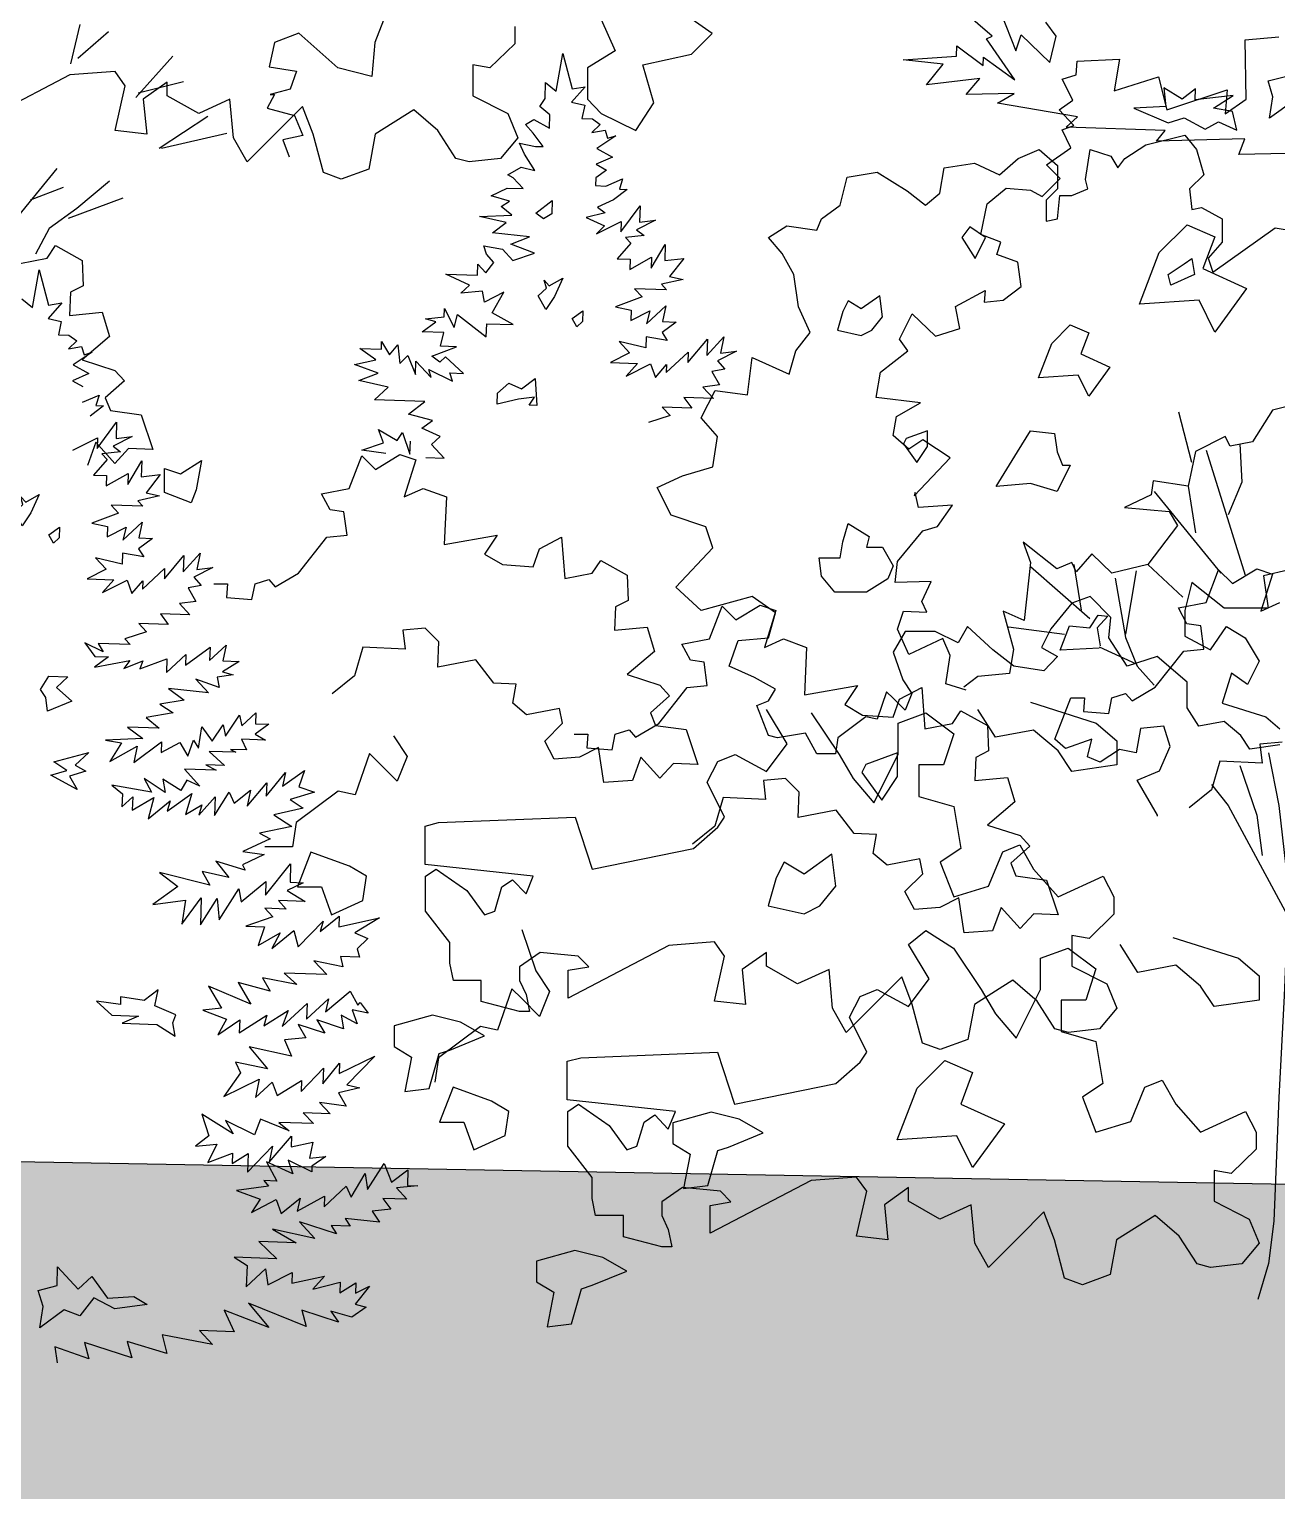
# Model space of a CAD drawing. Header units: inches. Extents: x 11.9 to 85.3, y 5.2 to 37.4.
# Drawn here: x 21.012 to 21.57, y 22.249 to 22.903 of the extents above; entities that cross this region are included whole.
import ezdxf

# ---------------------------------------------------------------- set-up
doc = ezdxf.new("R2010")
doc.units = ezdxf.units.IN
doc.header["$MEASUREMENT"] = 0
doc.layers.add('CAY', color=94, linetype='Continuous')
doc.layers.add('CAY-3', color=61, linetype='Continuous')

# ---------------------------------------------------------------- blocks, each defined once
blk = doc.blocks.new('A$C76451831')
at = {"layer": 'CAY'}
for p, q in [((5943, 1269.4), (5949.7, 1306.8)), ((5949.7, 1306.8), (5958.9, 1271.5)), ((5931.9, 1262.1), (5932.4, 1277.9)), ((5932.4, 1277.9), (5943, 1269.4)), ((5972.1, 1273.8), (5958.5, 1258.4)), ((5958.9, 1271.5), (5972.1, 1273.8)), ((5926.6, 1254.1), (5931.9, 1262.1)), ((5936.7, 1245.6), (5926.6, 1254.1)), ((5958.5, 1258.4), (5971.5, 1255.2)), ((5971.5, 1255.2), (5968.8, 1242.2)), ((5912.4, 1236), (5920.7, 1241.1)), ((5920.7, 1241.1), (5936.3, 1232.4)), ((5936.3, 1232.4), (5936.7, 1245.6)), ((5968.8, 1242.2), (5979.2, 1241.8)), ((5979.2, 1241.8), (5987.1, 1236.1)), ((5920.2, 1227.6), (5912.4, 1236)), ((5930.2, 1214.1), (5920.2, 1227.6)), ((5987.1, 1236.1), (5978.7, 1228.2)), ((5978.7, 1228.2), (5991.9, 1230.5)), ((6002.6, 1224.7), (5983.6, 1212.2)), ((5991.9, 1230.5), (5994.4, 1222.3)), ((5994.4, 1222.3), (6002.6, 1224.7)), ((5906.3, 1217.6), (5922.5, 1214.3)), ((5911.3, 1206.6), (5906.3, 1217.6)), ((5922.5, 1214.3), (5930.2, 1214.1)), ((5983.6, 1212.2), (5999.1, 1203.5)), ((5921.6, 1190.3), (5911.3, 1206.6)), ((5999.1, 1203.5), (5983, 1196.4)), ((5983, 1196.4), (5993.3, 1190.6)), ((5894.8, 1185.8), (5908.2, 1193.5)), ((5900.1, 1182.9), (5894.8, 1185.8)), ((5910.1, 1172.2), (5900.1, 1182.9)), ((5908.2, 1193.5), (5921.6, 1190.3)), ((5982.6, 1182.8), (5982.3, 1175.1)), ((5993.3, 1190.6), (5982.6, 1182.8)), ((5992.7, 1174.7), (6009.3, 1181.8)), ((6009.3, 1181.8), (6006.2, 1171.5)), ((5878.2, 1165.1), (5894.3, 1172.7)), ((5894.3, 1172.7), (5910.1, 1172.2)), ((5982.3, 1175.1), (5992.7, 1174.7)), ((6013.9, 1171.3), (6000.4, 1160.8)), ((6006.2, 1171.5), (6013.9, 1171.3)), ((5896.6, 1159.5), (5878.2, 1165.1)), ((5888.2, 1154.3), (5896.6, 1159.5)), ((5898.8, 1145.8), (5888.2, 1154.3)), ((6000.4, 1160.8), (5984.3, 1153.7)), ((5984.3, 1153.7), (5991.8, 1148)), ((6007.4, 1128.9), (6026.9, 1154.9)), ((6026.9, 1154.9), (6026.3, 1138.6)), ((5866.6, 1144.2), (5898.8, 1145.8)), ((5893.1, 1138.3), (5866.6, 1144.2)), ((5879.6, 1127.9), (5893.1, 1138.3)), ((5991.8, 1148), (5973, 1143.2)), ((5973, 1143.2), (5991.3, 1134.9)), ((5983.3, 1127), (6007.8, 1139.3)), ((6007.8, 1139.3), (6007.4, 1128.9)), ((6042.3, 1140.8), (6023.3, 1131)), ((6026.3, 1138.6), (6042.3, 1140.8)), ((5916.6, 1123.9), (5879.6, 1127.9)), ((5897.8, 1116.8), (5916.6, 1123.9)), ((5991.3, 1134.9), (5983.3, 1127)), ((6030.9, 1125.3), (6012.2, 1123.3)), ((6012.2, 1123.3), (6017.4, 1117.6)), ((6023.3, 1131), (6030.9, 1125.3)), ((5435.2, 1102.7), (5443.6, 1115.3)), ((5443.6, 1115.3), (5470, 1100.6)), ((5871, 1115), (5889.4, 1111.7)), ((5873.4, 1106.8), (5871, 1115)), ((5889.4, 1111.7), (5899.9, 1100.4)), ((5921.5, 1107.8), (5897.8, 1116.8)), ((5899.9, 1100.4), (5921.5, 1107.8)), ((6017.4, 1117.6), (6003.8, 1102.2)), ((6037.9, 1092.9), (6051.8, 1116.4)), ((6051.8, 1116.4), (6051.3, 1100.6)), ((5407.8, 1097.4), (5435.2, 1102.7)), ((5470, 1100.6), (5471.1, 1075.2)), ((5864.5, 1085.8), (5864.9, 1096.7)), ((5864.9, 1096.7), (5872.8, 1088.2)), ((5872.8, 1088.2), (5880.8, 1098.4)), ((5880.8, 1098.4), (5873.4, 1106.8)), ((6003.8, 1102.2), (6016.9, 1101.8)), ((6016.5, 1091.4), (6038.3, 1103.8)), ((6016.9, 1101.8), (6016.5, 1091.4)), ((6038.3, 1103.8), (6037.9, 1092.9)), ((6051.3, 1100.6), (6070.4, 1102.6)), ((6070.4, 1102.6), (6056.2, 1084.5)), ((5420.6, 1053.6), (5427.3, 1091)), ((5427.3, 1091), (5436.5, 1055.8)), ((5856.5, 1075.7), (5832.8, 1086.9)), ((5832.8, 1086.9), (5864.5, 1085.8)), ((6069.6, 1081.4), (6048.2, 1076.7)), ((6056.2, 1084.5), (6069.6, 1081.4)), ((5458.4, 1068.9), (5457.3, 1045.7)), ((5471.1, 1075.2), (5458.4, 1068.9)), ((5848, 1067.8), (5856.5, 1075.7)), ((5869.4, 1069.8), (5848, 1067.8)), ((5871.7, 1058.8), (5869.4, 1069.8)), ((5890.7, 1069), (5871.7, 1058.8)), ((5879.1, 1048.1), (5890.7, 1069)), ((6028.7, 1064.2), (6002.1, 1054.3)), ((6053, 1071.1), (6021.3, 1072.2)), ((6021.3, 1072.2), (6028.7, 1064.2)), ((6048.2, 1076.7), (6053, 1071.1)), ((5410, 1062.2), (5420.6, 1053.6)), ((5449.8, 1058.1), (5436.1, 1042.7)), ((5436.5, 1055.8), (5449.8, 1058.1)), ((5831.4, 1044.3), (5831.6, 1052.5)), ((5831.6, 1052.5), (5841.4, 1033.6)), ((6002.1, 1054.3), (6017.8, 1051)), ((6017.8, 1051), (6017.5, 1040.6)), ((6017.5, 1040.6), (6036.4, 1050.3)), ((6033.2, 1037.3), (6052.4, 1055.2)), ((6036.4, 1050.3), (6033.2, 1037.3)), ((6052.4, 1055.2), (6049.1, 1039.5)), ((5436.1, 1042.7), (5449.1, 1039.5)), ((5449.1, 1039.5), (5446.4, 1026.4)), ((5457.3, 1045.7), (5490, 1048.9)), ((5490, 1048.9), (5497.4, 1024.6)), ((5809.5, 1029.2), (5823, 1039.2)), ((5812.7, 1042.3), (5831.4, 1044.3)), ((5823, 1039.2), (5812.7, 1042.3)), ((5841.4, 1033.6), (5844.6, 1046.6)), ((5844.6, 1046.6), (5873.3, 1024.3)), ((5873.3, 1024.3), (5873.7, 1037.4)), ((5873.7, 1037.4), (5900, 1036.5)), ((5900, 1036.5), (5879.1, 1048.1)), ((6062.7, 1039), (6048.8, 1028.6)), ((6049.1, 1039.5), (6062.7, 1039)), ((5446.4, 1026.4), (5456.8, 1026.1)), ((5464.8, 1020.4), (5456.3, 1012.5)), ((5456.8, 1026.1), (5464.8, 1020.4)), ((5497.4, 1024.6), (5470, 1001.4)), ((5830.8, 1028.5), (5809.5, 1029.2)), ((5827.6, 1015), (5830.8, 1028.5)), ((6032.8, 1024.2), (6032.4, 1013.3)), ((6053.9, 1020.7), (6032.8, 1024.2)), ((6048.8, 1028.6), (6053.9, 1020.7)), ((6074.5, 998.7), (6093.9, 1022)), ((6093.3, 1005.7), (6110.2, 1024.2)), ((6093.9, 1022), (6093.3, 1005.7)), ((6110.2, 1024.2), (6107, 1008)), ((5456.3, 1012.5), (5469.5, 1014.7)), ((5480.2, 1008.9), (5461.2, 996.5)), ((5469.5, 1014.7), (5472, 1006.5)), ((5472, 1006.5), (5480.2, 1008.9)), ((5747.3, 1012.8), (5768.6, 1012.1)), ((5763.2, 1001.4), (5747.3, 1012.8)), ((5768.6, 1012.1), (5768.9, 1019.8)), ((5768.9, 1019.8), (5776.6, 1006.4)), ((5776.6, 1006.4), (5785.1, 1016.5)), ((5785.1, 1016.5), (5787.1, 997.8)), ((5819.1, 1004.9), (5843.5, 1014.5)), ((5843.5, 1014.5), (5827.6, 1015)), ((6016.3, 1008.4), (5997.4, 998.7)), ((6005.9, 1019.7), (6016.3, 1008.4)), ((6032.4, 1013.3), (6005.9, 1019.7)), ((6052.8, 988.6), (6074.8, 1009.1)), ((6074.8, 1009.1), (6074.5, 998.7)), ((6122.9, 1010.1), (6104, 1000.4)), ((6107, 1008), (6122.9, 1010.1)), ((5461.2, 996.5), (5476.8, 987.8)), ((5470, 1001.4), (5502.7, 990.9)), ((5741.8, 996.7), (5763.2, 1001.4)), ((5765.5, 988.2), (5741.8, 996.7)), ((5787.1, 997.8), (5795.1, 1005.7)), ((5795.1, 1005.7), (5802.6, 986.9)), ((5802.6, 986.9), (5803.1, 1000)), ((5803.1, 1000), (5818.4, 983.6)), ((5818.4, 983.6), (5815.9, 991.8)), ((5815.9, 991.8), (5839.5, 980.1)), ((5827.1, 999.2), (5819.1, 1004.9)), ((5832.7, 1004.4), (5827.1, 999.2)), ((5850.7, 987.9), (5832.7, 1004.4)), ((5997.4, 998.7), (6024.1, 997.7)), ((6024.1, 997.7), (6012.8, 985)), ((6012.8, 985), (6037.3, 997.3)), ((6037.3, 997.3), (6042.2, 983.9)), ((6042.2, 983.9), (6053.1, 996.7)), ((6053.1, 996.7), (6052.8, 988.6)), ((6111.4, 992), (6098.2, 989.7)), ((6104, 1000.4), (6111.4, 992)), ((5476.8, 987.8), (5460.6, 980.6)), ((5460.6, 980.6), (5470.9, 974.8)), ((5512.2, 980.3), (5493.2, 963.4)), ((5502.7, 990.9), (5512.2, 980.3)), ((5746.2, 980.7), (5765.5, 988.2)), ((5775.4, 974.2), (5746.2, 980.7)), ((5839.5, 980.1), (5837.1, 988.4)), ((5837.1, 988.4), (5850.7, 987.9)), ((6098.2, 989.7), (6105.9, 976.3)), ((5470.3, 959), (5486.9, 966.1)), ((5486.9, 966.1), (5483.8, 955.8)), ((5493.2, 963.4), (5498.5, 950.8)), ((5761.9, 961.5), (5775.4, 974.2)), ((6070.5, 963.9), (6078.3, 953.2)), ((6099.9, 962.9), (6070.5, 963.9)), ((6105.9, 976.3), (6089.5, 974.1)), ((6089.5, 974.1), (6099.9, 962.9)), ((5491.5, 955.5), (5478, 945.1)), ((5483.8, 955.8), (5491.5, 955.5)), ((5498.5, 950.8), (5529.1, 946.6)), ((5812.1, 959.8), (5761.9, 961.5)), ((5795.8, 947.2), (5812.1, 959.8)), ((6078.3, 953.2), (6048.9, 954.2)), ((6048.9, 954.2), (6056.8, 945.8)), ((5485, 913.1), (5504.5, 939.2)), ((5504.5, 939.2), (5503.9, 922.9)), ((5529.1, 946.6), (5540.7, 911.8)), ((5819.6, 940.9), (5795.8, 947.2)), ((5808.9, 933.2), (5819.6, 940.9)), ((5827.2, 924.8), (5808.9, 933.2)), ((6056.8, 945.8), (6035.2, 938.9)), ((5460.9, 911.2), (5485.4, 923.5)), ((5483.7, 919.1), (5475.3, 895.9)), ((5502.7, 898.1), (5483.7, 919.1)), ((5485.4, 923.5), (5485, 913.1)), ((5519.9, 925), (5501, 915.3)), ((5503.9, 922.9), (5519.9, 925)), ((5749.2, 911.2), (5770.8, 918.6)), ((5770.8, 918.6), (5765.8, 931.9)), ((5765.8, 931.9), (5784.4, 920.9)), ((5784.4, 920.9), (5789.7, 928.8)), ((5789.7, 928.8), (5797.1, 907.3)), ((5797.1, 907.3), (5797.6, 920.4)), ((5818.7, 916.9), (5827.2, 924.8)), ((5508.5, 909.6), (5489.8, 907.5)), ((5489.8, 907.5), (5495.1, 901.9)), ((5501, 915.3), (5508.5, 909.6)), ((5516.4, 912.8), (5502.7, 898.1)), ((5540.7, 911.8), (5516.4, 912.8)), ((5773.1, 908.1), (5749.2, 911.2)), ((5812.9, 904), (5831.4, 903.4)), ((5831.4, 903.4), (5818.7, 916.9)), ((5495.1, 901.9), (5481.4, 886.5)), ((5515.5, 877.1), (5529.5, 900.7)), ((5529.5, 900.7), (5528.9, 884.8)), ((5481.4, 886.5), (5494.5, 886)), ((5494.1, 875.6), (5515.9, 888)), ((5494.5, 886), (5494.1, 875.6)), ((5515.9, 888), (5515.5, 877.1)), ((5528.9, 884.8), (5548, 886.9)), ((5548, 886.9), (5533.8, 868.8)), ((5547.3, 865.6), (5525.8, 860.9)), ((5525.8, 860.9), (5530.6, 855.3)), ((5533.8, 868.8), (5547.3, 865.6)), ((5506.3, 848.5), (5479.7, 838.5)), ((5498.9, 856.4), (5506.3, 848.5)), ((5530.6, 855.3), (5498.9, 856.4)), ((5479.7, 838.5), (5495.4, 835.2)), ((5495.4, 835.2), (5495.1, 824.8)), ((5495.1, 824.8), (5514, 834.6)), ((5510.8, 821.5), (5530, 839.5)), ((5514, 834.6), (5510.8, 821.5)), ((5530, 839.5), (5526.8, 823.7)), ((5540.3, 823.2), (5526.4, 812.8)), ((5526.8, 823.7), (5540.3, 823.2)), ((5510, 797.5), (5483.5, 803.9)), ((5483.5, 803.9), (5494, 792.7)), ((5510.4, 808.4), (5510, 797.5)), ((5531.5, 805), (5510.4, 808.4)), ((5526.4, 812.8), (5531.5, 805)), ((5552.1, 782.9), (5571.5, 806.3)), ((5570.9, 790), (5587.9, 808.4)), ((5571.5, 806.3), (5570.9, 790)), ((5587.9, 808.4), (5584.6, 792.2)), ((5494, 792.7), (5475, 782.9)), ((5530.4, 772.8), (5552.4, 793.3)), ((5552.4, 793.3), (5552.1, 782.9)), ((5600.5, 794.4), (5581.6, 784.6)), ((5584.6, 792.2), (5600.5, 794.4)), ((5475, 782.9), (5501.7, 782)), ((5501.7, 782), (5490.4, 769.2)), ((5490.4, 769.2), (5514.9, 781.5)), ((5514.9, 781.5), (5519.8, 768.2)), ((5519.8, 768.2), (5530.7, 781)), ((5530.7, 781), (5530.4, 772.8)), ((5589, 776.2), (5575.8, 773.9)), ((5575.8, 773.9), (5583.5, 760.5)), ((5581.6, 784.6), (5589, 776.2)), ((5583.5, 760.5), (5567.1, 758.4)), ((5567.1, 758.4), (5577.6, 747.1)), ((5577.6, 747.1), (5548.1, 748.2)), ((5548.1, 748.2), (5555.9, 737.5)), ((5534.4, 730.1), (5512.8, 723.1)), ((5526.5, 738.5), (5534.4, 730.1)), ((5555.9, 737.5), (5526.5, 738.5)), ((5472.8, 719.1), (5482.8, 705.6)), ((5491.1, 710.3), (5472.8, 719.1)), ((5518.1, 717.5), (5485.9, 718.6)), ((5485.9, 718.6), (5491.1, 710.3)), ((5512.8, 723.1), (5518.1, 717.5)), ((5573.1, 697), (5597.7, 714.7)), ((5597.3, 701.6), (5613.7, 716.9)), ((5597.7, 714.7), (5597.3, 701.6)), ((5613.7, 716.9), (5610.4, 701.1)), ((5496.3, 705.1), (5482.4, 694.7)), ((5482.4, 694.7), (5517.5, 701.6)), ((5482.8, 705.6), (5496.3, 705.1)), ((5517.5, 701.6), (5511.8, 693.7)), ((5511.8, 693.7), (5530.6, 701.2)), ((5527.6, 693.1), (5554.7, 703.1)), ((5530.6, 701.2), (5527.6, 693.1)), ((5554.2, 689.5), (5573.5, 707.4)), ((5554.7, 703.1), (5554.2, 689.5)), ((5573.5, 707.4), (5573.1, 697)), ((5626.7, 700.5), (5610, 690.2)), ((5610.4, 701.1), (5626.7, 700.5)), ((5620.8, 687.1), (5604.8, 685)), ((5610, 690.2), (5620.8, 687.1)), ((5596.1, 669.4), (5556.4, 673.5)), ((5556.4, 673.5), (5571.9, 662.1)), ((5606.7, 674.5), (5583.5, 683)), ((5583.5, 683), (5596.1, 669.4)), ((5604.8, 685), (5606.7, 674.5)), ((5571.9, 662.1), (5547.7, 658)), ((5547.7, 658), (5561, 649.3)), ((5561, 649.3), (5534.1, 644.8)), ((5534.1, 644.8), (5546.9, 634)), ((5613.2, 626.2), (5627.1, 647)), ((5627.1, 647), (5629.4, 636.5)), ((5629.4, 636.5), (5643.5, 649.2)), ((5643.5, 649.2), (5643.1, 638.3)), ((5515.2, 635.1), (5530.7, 623.7)), ((5546.9, 634), (5515.2, 635.1)), ((5586.1, 614), (5589.5, 635.2)), ((5589.5, 635.2), (5599.9, 621.2)), ((5599.9, 621.2), (5610.9, 637.2)), ((5610.9, 637.2), (5613.2, 626.2)), ((5656.2, 637.9), (5642.7, 627.9)), ((5642.7, 627.9), (5652.9, 622.1)), ((5643.1, 638.3), (5656.2, 637.9)), ((5530.7, 623.7), (5493.4, 622.2)), ((5493.4, 622.2), (5509.2, 619.4)), ((5509.2, 619.4), (5497.7, 600.8)), ((5497.7, 600.8), (5525, 616.1)), ((5521.7, 599.9), (5549.1, 620.3)), ((5525, 616.1), (5521.7, 599.9)), ((5549.1, 620.3), (5548.8, 609.9)), ((5548.8, 609.9), (5567.7, 619.6)), ((5567.7, 619.6), (5575.4, 606.2)), ((5575.4, 606.2), (5581.3, 621.9)), ((5581.3, 621.9), (5586.1, 614)), ((5618.2, 612.9), (5623.5, 610)), ((5634, 612.3), (5618.2, 612.9)), ((5629, 622.9), (5634, 612.3)), ((5652.9, 622.1), (5629, 622.9)), ((5596.8, 610.9), (5612.2, 596.8)), ((5623.5, 610), (5596.8, 610.9)), ((5552.8, 569.8), (5532, 583.7)), ((5532, 583.7), (5539.2, 570.3)), ((5568.7, 572), (5550.5, 583.1)), ((5550.5, 583.1), (5552.8, 569.8)), ((5603.9, 592.1), (5572.2, 593.2)), ((5572.2, 593.2), (5587.5, 576.3)), ((5612.2, 596.8), (5593.6, 597.4)), ((5593.6, 597.4), (5603.9, 592.1)), ((5653.7, 566.3), (5673.1, 589.7)), ((5669.9, 576.2), (5691.8, 591.7)), ((5673.1, 589.7), (5669.9, 576.2)), ((5691.8, 591.7), (5686.2, 575.6)), ((5499.6, 577.1), (5510.2, 568.6)), ((5539.2, 570.3), (5499.6, 577.1)), ((5510.2, 568.6), (5509.7, 555.5)), ((5554.9, 551.2), (5579.5, 568.9)), ((5574.5, 582.2), (5568.7, 572)), ((5579.5, 568.9), (5573.3, 547.8)), ((5587.5, 576.3), (5574.5, 582.2)), ((5602.3, 546.8), (5616.7, 570.3)), ((5616.7, 570.3), (5621.8, 559.3)), ((5621.8, 559.3), (5638.1, 572.3)), ((5634.8, 556.1), (5654.2, 579.4)), ((5638.1, 572.3), (5634.8, 556.1)), ((5654.2, 579.4), (5653.7, 566.3)), ((5701.9, 570.1), (5677.6, 562.8)), ((5686.2, 575.6), (5701.9, 570.1)), ((5509.7, 555.5), (5520.5, 565.5)), ((5520.5, 565.5), (5520, 552.4)), ((5520, 552.4), (5541.7, 564.8)), ((5541.7, 564.8), (5536, 543.7)), ((5536, 543.7), (5557.9, 561.5)), ((5557.9, 561.5), (5554.9, 551.2)), ((5573.3, 547.8), (5589.5, 557.7)), ((5586.4, 547.4), (5602.9, 565.4)), ((5589.5, 557.7), (5586.4, 547.4)), ((5602.9, 565.4), (5602.3, 546.8)), ((5690.5, 554.2), (5661.2, 547.5)), ((5677.6, 562.8), (5690.5, 554.2)), ((5661.2, 547.5), (5679.4, 536)), ((5683.6, 539.8), (5680.1, 515.6)), ((5679.4, 536), (5647, 529.4)), ((5647, 529.4), (5657.7, 523.6)), ((5657.7, 523.6), (5630.5, 510.9)), ((5630.5, 510.9), (5651.7, 507.9)), ((5680.1, 515.6), (5652.4, 515.6)), ((5632.6, 492.3), (5603.4, 501.4)), ((5603.4, 501.4), (5616.4, 485.1)), ((5651.7, 507.9), (5630, 497.8)), ((5630, 497.8), (5632.6, 492.3)), ((5653, 467.5), (5678.1, 498.8)), ((5678.1, 498.8), (5677.5, 480.3)), ((5597.6, 477.6), (5547.3, 490.2)), ((5547.3, 490.2), (5565.4, 476)), ((5589.9, 491), (5597.6, 477.6)), ((5616.4, 485.1), (5589.9, 491)), ((5628.7, 460.7), (5653.5, 481.1)), ((5653.5, 481.1), (5653, 467.5)), ((5565.4, 476), (5540.7, 458.3)), ((5606.8, 442.8), (5626.5, 473.9)), ((5626.5, 473.9), (5628.7, 460.7)), ((5690.6, 479.8), (5674.5, 472.2)), ((5674.5, 472.2), (5692.6, 461.1)), ((5677.5, 480.3), (5690.6, 479.8)), ((5540.7, 458.3), (5573.1, 462.6)), ((5569.5, 438.7), (5589, 464.8)), ((5573.1, 462.6), (5569.5, 438.7)), ((5589, 464.8), (5588.1, 438)), ((5588.1, 438), (5604.8, 464.2)), ((5604.8, 464.2), (5606.8, 442.8)), ((5652.5, 454.4), (5660.4, 445.9)), ((5673.8, 453.6), (5652.5, 454.4)), ((5665.9, 462.1), (5673.8, 453.6)), ((5692.6, 461.1), (5665.9, 462.1)), ((5660.4, 445.9), (5633.3, 436.5)), ((5685.6, 416.1), (5710.5, 441.5)), ((5707.5, 431.2), (5726.6, 446.4)), ((5710.5, 441.5), (5707.5, 431.2)), ((5726.6, 446.4), (5726.2, 435.9)), ((5726.2, 435.9), (5766.8, 445)), ((5766.8, 445), (5742.3, 429.9)), ((5633.3, 436.5), (5651.9, 435.8)), ((5651.9, 435.8), (5645.8, 417.4)), ((5645.8, 417.4), (5667.5, 429.8)), ((5659.3, 414.3), (5681.2, 432.1)), ((5667.5, 429.8), (5659.3, 414.3)), ((5681.2, 432.1), (5685.6, 416.1)), ((5742.3, 429.9), (5755.2, 424.1)), ((5755.2, 424.1), (5744.5, 414)), ((5744.5, 414), (5746.9, 405.8)), ((5701.4, 401.9), (5714.1, 388.3)), ((5730.2, 395.9), (5701.4, 401.9)), ((5746.9, 405.8), (5727.9, 406.4)), ((5727.9, 406.4), (5730.2, 395.9)), ((5625.9, 380.5), (5638.3, 358.8)), ((5657.8, 371.7), (5625.9, 380.5)), ((5650.1, 385.1), (5657.8, 371.7)), ((5684.3, 378.5), (5650.1, 385.1)), ((5714.1, 388.3), (5671.6, 389.8)), ((5671.6, 389.8), (5684.3, 378.5)), ((5596.3, 376.6), (5609.2, 354.8)), ((5638.3, 358.8), (5596.3, 376.6)), ((5712.8, 351.2), (5737.6, 371.6)), ((5737.6, 371.6), (5745.2, 357.8)), ((5609.2, 354.8), (5590.5, 352.7)), ((5590.5, 352.7), (5614.2, 343.7)), ((5651.2, 337), (5675.7, 352.5)), ((5669.7, 336.4), (5694.5, 359.5)), ((5675.7, 352.5), (5669.7, 336.4)), ((5694, 343.7), (5716, 364.2)), ((5694.5, 359.5), (5694, 343.7)), ((5716, 364.2), (5712.8, 351.2)), ((5755.4, 349.7), (5739.6, 353)), ((5739.6, 353), (5744.6, 339.2)), ((5745.2, 357.8), (5747.6, 360.4)), ((5747.6, 360.4), (5755.4, 349.7)), ((5614.2, 343.7), (5605.5, 328.2)), ((5605.5, 328.2), (5627.4, 343.3)), ((5626.9, 330.2), (5654.2, 347.8)), ((5627.4, 343.3), (5626.9, 330.2)), ((5654.2, 347.8), (5651.2, 337)), ((5712.1, 329.9), (5685.6, 338.5)), ((5685.6, 338.5), (5693.3, 325.1)), ((5730.8, 334.2), (5704.4, 343.3)), ((5704.4, 343.3), (5712.1, 329.9)), ((5744.6, 339.2), (5728.6, 347.9)), ((5728.6, 347.9), (5730.8, 334.2)), ((5693.3, 325.1), (5672, 323.1)), ((5672, 323.1), (5679.1, 307)), ((5636.8, 316.2), (5655.1, 294.3)), ((5679.1, 307), (5636.8, 316.2)), ((5726.5, 289.5), (5762, 306.9)), ((5762, 306.9), (5734.3, 278.4)), ((5623.2, 300.8), (5628.2, 290.2)), ((5655.1, 294.3), (5623.2, 300.8)), ((5688.7, 271.8), (5710.9, 295)), ((5710.3, 279.2), (5726.9, 299.9)), ((5710.9, 295), (5710.3, 279.2)), ((5726.9, 299.9), (5726.5, 289.5)), ((5628.2, 290.2), (5611.5, 266.8)), ((5611.5, 266.8), (5646.6, 284.1)), ((5646.6, 284.1), (5643.2, 265.7)), ((5643.2, 265.7), (5659.6, 281)), ((5659.6, 281), (5664.6, 267.6)), ((5664.6, 267.6), (5689.1, 282.7)), ((5689.1, 282.7), (5688.7, 271.8)), ((5734.3, 278.4), (5747.3, 275.2)), ((5747.3, 275.2), (5725.9, 270.5)), ((5725.9, 270.5), (5733.6, 257.1)), ((5620.7, 229.3), (5589.6, 249)), ((5589.6, 249), (5596.6, 227.4)), ((5717.4, 249.5), (5690.7, 250.4)), ((5690.7, 250.4), (5700.8, 239.6)), ((5733.6, 257.1), (5706.9, 260.7)), ((5706.9, 260.7), (5717.4, 249.5)), ((5641.9, 228.5), (5613, 242.7)), ((5613, 242.7), (5620.7, 229.3)), ((5647.9, 244.2), (5641.9, 228.5)), ((5676.5, 232.3), (5647.9, 244.2)), ((5700.8, 239.6), (5666.4, 240.8)), ((5666.4, 240.8), (5676.5, 232.3)), ((5596.6, 227.4), (5583.1, 217)), ((5583.1, 217), (5604.4, 219)), ((5604.4, 219), (5595.6, 200.7)), ((5656.8, 201.3), (5679, 227.2)), ((5679, 227.2), (5678.7, 216.4)), ((5678.7, 216.4), (5700.1, 221.1)), ((5700.1, 221.1), (5696.9, 205.3)), ((5595.6, 200.7), (5620, 210.3)), ((5620, 210.3), (5619.6, 199.9)), ((5619.6, 199.9), (5635.8, 209.7)), ((5635.2, 191.1), (5660.1, 217)), ((5635.8, 209.7), (5635.2, 191.1)), ((5660.1, 217), (5656.8, 201.3)), ((5696.9, 205.3), (5713.2, 207)), ((5713.2, 207), (5699.3, 197.1)), ((5654.1, 201.4), (5664.3, 182.4)), ((5680.4, 189.6), (5654.1, 201.4)), ((5699.1, 191.6), (5675.5, 203.3)), ((5675.5, 203.3), (5680.4, 189.6)), ((5699.3, 197.1), (5699.1, 191.6)), ((5738.5, 166.2), (5752.5, 189.8)), ((5752.5, 189.8), (5754.7, 173.8)), ((5754.7, 173.8), (5771.4, 200)), ((5771.4, 200), (5778.9, 181.1)), ((5778.9, 181.1), (5795.2, 193.7)), ((5795.2, 193.7), (5794.7, 177.9)), ((5656, 177.3), (5624.1, 172.9)), ((5651.2, 182.9), (5656, 177.3)), ((5664.3, 182.4), (5651.2, 182.9)), ((5711.5, 156.8), (5733.5, 177.3)), ((5733.5, 177.3), (5738.5, 166.2)), ((5805.1, 177.5), (5783.7, 175.5)), ((5783.7, 175.5), (5794.2, 164.3)), ((5794.7, 177.9), (5805.1, 177.5)), ((5624.1, 172.9), (5647.8, 164.4)), ((5647.8, 164.4), (5639.2, 151.1)), ((5639.2, 151.1), (5663.7, 163.9)), ((5663.7, 163.9), (5668.6, 150.1)), ((5668.6, 150.1), (5687.7, 165.3)), ((5684.6, 152.2), (5711.8, 167.2)), ((5687.7, 165.3), (5684.6, 152.2)), ((5711.8, 167.2), (5711.5, 156.8)), ((5794.2, 164.3), (5770.2, 165.1)), ((5770.2, 165.1), (5778, 154.4)), ((5778, 154.4), (5759.3, 152.4)), ((5759.3, 152.4), (5766.7, 141.2)), ((5702.2, 124.9), (5659.9, 134.5)), ((5659.9, 134.5), (5683.5, 120.6)), ((5723.7, 129.6), (5686.9, 141.7)), ((5686.9, 141.7), (5702.2, 124.9)), ((5737.5, 137.3), (5718.5, 137.9)), ((5718.5, 137.9), (5723.7, 129.6)), ((5766.7, 141.2), (5732.4, 145.1)), ((5732.4, 145.1), (5737.5, 137.3)), ((5646.4, 121.9), (5664.3, 104.9)), ((5683.5, 120.6), (5646.4, 121.9)), ((5621.8, 106.4), (5634.7, 98.2)), ((5664.3, 104.9), (5621.8, 106.4)), ((5634.7, 98.2), (5633.9, 77)), ((5633.9, 77), (5653.1, 94.9)), ((5653.1, 94.9), (5655.3, 78.9)), ((5655.3, 78.9), (5679.7, 91.2)), ((5679.7, 91.2), (5679.3, 80.4)), ((5679.3, 80.4), (5711.8, 87.4)), ((5711.8, 87.4), (5700.4, 74.6)), ((5700.4, 74.6), (5727.4, 81.4)), ((5727.4, 81.4), (5727.1, 71)), ((5727.1, 71), (5743.3, 80.8)), ((5756.7, 77.6), (5742.5, 59.6)), ((5743.3, 80.8), (5742.9, 70.4)), ((5742.9, 70.4), (5756.7, 77.6)), ((5693.7, 37.2), (5636.1, 60.6)), ((5636.1, 60.6), (5656.5, 36.3)), ((5742.5, 59.6), (5753.3, 56.5)), ((5656.5, 36.3), (5611.8, 53.7)), ((5611.8, 53.7), (5621.9, 32)), ((5726, 41.5), (5689.3, 53.7)), ((5689.3, 53.7), (5693.7, 37.2)), ((5739.3, 46.5), (5718.3, 52.7)), ((5718.3, 52.7), (5726, 41.5)), ((5753.3, 56.5), (5739.3, 46.5)), ((5621.9, 32), (5587.1, 33.3)), ((5587.1, 33.3), (5600.2, 19.2)), ((5476.9, 4.9), (5442.9, 17)), ((5442.9, 17), (5445, 1)), ((5472.5, 21.4), (5476.9, 4.9)), ((5519.5, 6.1), (5472.5, 21.4)), ((5515.1, 22.2), (5519.5, 6.1)), ((5554.6, 10.4), (5515.1, 22.2)), ((5600.2, 19.2), (5549.8, 29.1)), ((5549.8, 29.1), (5554.6, 10.4))]:
    blk.add_line(p, q, dxfattribs=at)
for points in [[(5770.6, 1340), (5762.2, 1317.8), (5759, 1284.1), (5725.2, 1292.5), (5686.2, 1327.3), (5662, 1317.8), (5656.7, 1293.6), (5684.1, 1289.3), (5677.8, 1271.4), (5657.7, 1266.1), (5662, 1266.1), (5654.6, 1252.4), (5682, 1245), (5690.4, 1225), (5670.4, 1220.8), (5676.7, 1203.9)], [(530, 749.3), (509.9, 755.6), (514.2, 784.1), (506.8, 800.9), (473, 785.1), (461.4, 810.4), (467.7, 828.4), (490.9, 827.3), (485.7, 837.9), (495.2, 857.9), (459.3, 856.8), (461.4, 877.9), (486.7, 908.5), (501.5, 912.7), (516.3, 933.8), (482.5, 931.7), (479.3, 946.5), (478.3, 943.3), (514.2, 981.3), (486.7, 999.2), (473, 989.7), (457.2, 1003.4), (460.4, 1022.4), (484.6, 1036.1), (440.3, 1041.4), (444.5, 1066.7), (472, 1087.8), (463.5, 1099.4), (476.2, 1124.7), (499.4, 1102.6), (523.6, 1110), (519.4, 1132.1), (549, 1147.9), (547.9, 1136.3), (566.9, 1138.4), (584.8, 1152.1), (581.7, 1176.4), (560.6, 1183.8), (564.8, 1196.4), (544.7, 1203.8), (551.1, 1234.4), (570.1, 1250.2), (594.3, 1248.1), (605.9, 1241.8), (623.8, 1259.7), (610.1, 1273.4), (634.4, 1290.3), (625.9, 1308.2), (637.6, 1312.5), (622.8, 1328.3), (636.5, 1337.8), (625.9, 1358.9), (639.7, 1363.1), (640.7, 1376.8), (682.9, 1378.9), (677.6, 1347.3), (721.9, 1361), (730.4, 1328.3), (790.5, 1348.3), (788.4, 1324.1), (809.5, 1338.8), (808.4, 1397.9), (842.2, 1401.1)], [(5467.9, 1335.7), (5458.4, 1296.7)], [(5496.4, 1328.4), (5465.8, 1302)], [(5560.7, 1304.1), (5523.8, 1263)], [(5571.3, 1278.8), (5525.9, 1267.2)], [(5595.5, 1244), (5547, 1212.3)], [(5614.5, 1227.1), (5549.1, 1212.3)], [(3902.6, 261.9), (3917.6, 224.2), (3923.1, 239.9), (3951.6, 212.6), (3957.9, 238.7), (3947.6, 252.6)], [(4188.1, 121.8), (4140.1, 120.8), (4146.1, 136.4), (4058.1, 134.1), (4066.6, 144.6), (3967.9, 148.1), (3979.1, 158.1), (3899.4, 171.8), (3916.1, 181.6), (3868, 180.6), (3881.7, 196.4), (3828.5, 190.1), (3845, 210.9), (3805.3, 215), (3858.5, 218.6), (3858.8, 229), (3884.9, 209.5), (3885.2, 217.6), (3916.5, 195.2), (3888.5, 236.1), (3894, 238.6), (3865.5, 263.2)], [(5444.7, 1192.3), (5399.3, 1136.4)], [(5451, 1173.3), (5418.3, 1160.7)], [(5497.4, 1179.7), (5464.7, 1152.2), (5437.3, 1132.2), (5423.6, 1106.9)], [(5456.3, 1142.7), (5511.1, 1162.8)], [(5963.8, 1034.3), (5959.1, 1042.6), (5969.8, 1050.4), (5969.4, 1039.5), (5963.8, 1034.3)], [(856.9, 1034), (835.8, 1028.7), (815.8, 997.1), (793.6, 992.9), (788.4, 1002.4), (758.8, 987.6), (751.5, 952.8), (716.7, 958.1), (714.5, 944.4), (688.2, 931.7), (732.5, 927.5), (740.9, 913.8), (711.4, 874.8), (675.5, 866.3), (655.5, 885.3), (639.7, 867.4), (635.4, 876.9), (620.7, 870.5), (586.9, 896.9), (594.3, 876.9), (588, 818.9), (566.9, 828.4), (577.4, 790.4), (573.2, 766.1), (541.6, 763), (527.9, 752.4)], [(803.1, 995), (805.2, 957), (791.5, 924.3)], [(769.4, 988.7), (808.4, 864.2)], [(717.7, 947.5), (784.2, 866.3)], [(751.5, 952.8), (758.8, 906.4)], [(637.6, 874.8), (644.9, 829.4)], [(711.4, 874.8), (746.2, 842.1)], [(594.3, 872.7), (653.4, 821)], [(634.4, 741.9), (648.1, 741.9), (647, 728.2), (672.4, 726.1), (675.5, 741.9), (689.2, 746.1), (695.6, 738.7), (718.8, 752.4), (747.2, 788.3), (767.3, 790.4), (764.1, 813.6), (750.4, 815.7), (742, 831.5), (769.4, 836.8), (782, 869.5), (795.8, 855.8), (820, 870.5), (835.8, 865.3), (824.2, 828.4), (843.2, 836.8)], [(845.3, 697.6), (823.2, 695.5), (825.3, 676.5), (783.1, 678.6), (774.7, 650.1), (752.5, 632.2)], [(678.7, 861.1), (689.2, 802), (700.8, 773.5), (717.7, 754.5)], [(699.8, 868.4), (689.2, 805.2)], [(5441.4, 818.5), (5436.7, 826.9), (5447.4, 834.6), (5447, 823.8), (5441.4, 818.5)], [(662.9, 791.4), (623.8, 789.3), (633.3, 813.6), (653.4, 811.5), (661.8, 824.1), (671.3, 823.1), (660.8, 811.5), (663.9, 793.6)], [(572.2, 812.5), (628.1, 805.2)], [(662.9, 792.5), (699.8, 775.6)], [(720.9, 623.7), (720.9, 624.8), (700.8, 659.6), (723, 669.1), (733.5, 693.4), (727.2, 713.4), (704, 711.3), (699.8, 687), (682.9, 690.2), (663.9, 677.5), (651.3, 682.8), (655.5, 700.7), (629.1, 691.2), (618.6, 700.7), (634.4, 741.9)], [(831.6, 687), (842.2, 634.3), (850.6, 558.4)], [(803.1, 674.4), (820, 624.8), (825.3, 584.7)], [(774.7, 655.4), (791.5, 634.3), (850.6, 524.6), (847.4, 444.5), (842.2, 343.2), (836.9, 219.8), (831.6, 177.6), (821.1, 141.8)]]:
    blk.add_lwpolyline(points, dxfattribs=at)
for points in [[(722.8, 1185.8), (750.5, 1213.5), (778.2, 1201.7), (766.3, 1170), (809.9, 1150.2), (778.2, 1106.6), (762.4, 1138.3), (703, 1134.3)], [(5922.9, 1147.7), (5939.2, 1160.3), (5938.7, 1147.1), (5930.4, 1142)], [(5925, 1065.1), (5933.4, 1073), (5931, 1080.8), (5936.2, 1075.1), (5949.6, 1082.8), (5941.3, 1064.5), (5932.7, 1051.7)], [(5923.9, 955.9), (5916.2, 956.2), (5921.4, 964.1), (5905.5, 962), (5884.1, 957.3), (5884.4, 968.1), (5895.7, 978.2), (5908.6, 972.3), (5922.1, 982.7)], [(5552.4, 869.2), (5552.4, 892.9), (5568.2, 887.7), (5589.3, 900.9), (5584, 871.8), (5578.8, 858.6)], [(5402.6, 849.4), (5411, 857.2), (5408.6, 865), (5413.8, 859.4), (5427.2, 867.1), (5418.9, 848.8), (5410.3, 835.9)], [(5433.8, 664.7), (5428.6, 672.6), (5436.8, 685.9), (5455.8, 685.2), (5444.5, 674.7), (5459.9, 661), (5435.5, 651)], [(5441.9, 600.5), (5476.7, 609.7), (5463.1, 597), (5473.8, 591.2), (5457.3, 586.3), (5465, 572.9), (5438.7, 587), (5454.8, 591.9)], [(5560.6, 340.2), (5563.6, 348.2), (5542.6, 357.1), (5545.9, 372.9), (5532, 362.5), (5508.5, 366), (5508.2, 358.3), (5484.4, 361.9), (5499.7, 347.7), (5526.4, 346.8), (5509.9, 339.7), (5544.7, 338.5), (5562.9, 327)], [(4174.2, 178.1), (4169.4, 194.1), (4188.1, 198.9), (4188.8, 217.4), (4209.3, 195.4), (4222.9, 208.1), (4238.4, 186.2), (4264.8, 188), (4278.1, 179.9), (4245.8, 175.6), (4224.8, 186.7), (4211.1, 168.6), (4195.4, 174.6), (4170.8, 156.9)], [(4138.2, 144.9), (4133.9, 163.6), (4114.9, 167), (4134.4, 179.5), (4096.7, 175.3), (4097, 186.2), (4083.5, 175.8), (4065.4, 187.3), (4067.4, 168.6), (4035.2, 167), (4069.6, 152.2), (4085.6, 157.1), (4106.5, 146), (4119.9, 153.2)], [(5431.1, 57.3), (5426.2, 73.3), (5445, 78.1), (5445.6, 96.7), (5466.2, 74.6), (5479.7, 87.3), (5495.3, 65.5), (5521.6, 67.3), (5535, 59.1), (5502.6, 54.8), (5481.7, 65.9), (5467.9, 47.8), (5452.3, 53.8), (5427.7, 36.1)]]:
    blk.add_lwpolyline(points, close=True, dxfattribs=at)
at = {"layer": 'CAY-3'}
for p, q in [((6577.4, 899), (6564.2, 949.2)), ((6416.3, 659.8), (6481.8, 639.1)), ((6173.4, 618.5), (6152.8, 652.7)), ((6197.6, 649.2), (6225.3, 607.9)), ((6284.2, 639.1), (6312, 649.2)), ((6312, 649.2), (6339.7, 628.5)), ((6381.5, 625), (6363.8, 652.7)), ((6284.2, 607.9), (6284.2, 639.1)), ((6339.7, 628.5), (6329.6, 597.3)), ((6419.3, 632.1), (6381.5, 625)), ((6444, 611.4), (6419.3, 632.1)), ((6481.8, 639.1), (6502.4, 621.4)), ((5780.9, 626.5), (5794.5, 605.9)), ((6152.8, 590.8), (6173.4, 618.5)), ((6502.4, 621.4), (6502.4, 597.3)), ((5756.9, 608.7), (5742.6, 567.5)), ((5766.8, 598.8), (5756.9, 608.7)), ((5784.5, 581.1), (5766.8, 598.8)), ((5794.5, 605.9), (5784.5, 581.1)), ((6093.8, 580.2), (6104.4, 600.8)), ((6104.4, 600.8), (6121.5, 607.9)), ((6121.5, 607.9), (6152.8, 590.8)), ((6225.3, 607.9), (6239.4, 583.7)), ((6260.1, 559.5), (6284.2, 607.9)), ((6457.6, 590.8), (6444, 611.4)), ((6239.4, 583.7), (6260.1, 559.5)), ((6304.9, 597.3), (6304.9, 566)), ((6329.6, 597.3), (6304.9, 597.3)), ((6502.4, 597.3), (6457.6, 590.8)), ((5725.5, 571.1), (5683.6, 539.8)), ((5742.6, 567.5), (5725.5, 571.1)), ((6110.9, 545.4), (6093.8, 580.2)), ((6304.9, 566), (6339.7, 556)), ((6339.7, 556), (6346.7, 514.1)), ((5812.2, 536.3), (5825.7, 539.8)), ((5825.7, 539.8), (5961.9, 545.3)), ((5961.9, 545.3), (5979, 493.4)), ((6104.4, 535.3), (6110.9, 545.4)), ((5812.2, 497.9), (5812.2, 536.3)), ((6080.2, 514.1), (6104.4, 535.3)), ((86.7, 510.8), (100.8, 469.5)), ((5979, 493.4), (6080.2, 514.1)), ((6346.7, 514.1), (6326.1, 500.5)), ((6374.5, 476.3), (6388.6, 510.6)), ((6388.6, 510.6), (6405.7, 517.6)), ((6405.7, 517.6), (6419.3, 493.4)), ((472.7, 495.7), (489.8, 509.9)), ((493.3, 461.5), (472.7, 495.7)), ((489.8, 509.9), (517.5, 492.2)), ((701.4, 468), (683.7, 495.7)), ((736.2, 502.8), (801.7, 482.1)), ((5920.1, 486.4), (5812.2, 497.9)), ((6326.1, 500.5), (6339.7, 465.7)), ((517.5, 492.2), (545.2, 450.9)), ((604.1, 482.1), (631.9, 492.2)), ((604.1, 450.9), (604.1, 482.1)), ((631.9, 492.2), (659.6, 471.5)), ((801.7, 482.1), (822.3, 464.4)), ((5812.8, 486.4), (5823.4, 493.4)), ((5812.8, 451.6), (5812.8, 486.4)), ((5823.4, 493.4), (5854, 472.2)), ((5888.8, 475.7), (5899.4, 482.8)), ((5899.4, 482.8), (5913, 468.7)), ((5913, 468.7), (5920.1, 486.4)), ((6419.3, 493.4), (6444, 465.7)), ((6444, 465.7), (6488.8, 486.4)), ((6488.8, 486.4), (6499.5, 465.7)), ((100.8, 469.5), (114.4, 448.9)), ((659.6, 471.5), (649.5, 440.3)), ((739.2, 475.1), (701.4, 468)), ((763.9, 454.4), (739.2, 475.1)), ((5854, 472.2), (5871.7, 448)), ((5881.7, 451.6), (5888.8, 475.7)), ((6339.7, 465.7), (6374.5, 476.3)), ((472.7, 433.8), (493.3, 461.5)), ((777.5, 433.8), (763.9, 454.4)), ((822.3, 464.4), (822.3, 440.3)), ((6499.5, 465.7), (6499.5, 448.6)), ((76.8, 451.7), (62.5, 410.5)), ((86.7, 441.8), (76.8, 451.7)), ((104.4, 424.1), (86.7, 441.8)), ((114.4, 448.9), (104.4, 424.1)), ((413.7, 423.2), (424.3, 443.8)), ((424.3, 443.8), (441.4, 450.9)), ((441.4, 450.9), (472.7, 433.8)), ((545.2, 450.9), (559.3, 426.7)), ((580, 402.5), (604.1, 450.9)), ((624.8, 440.3), (624.8, 409)), ((649.5, 440.3), (624.8, 440.3)), ((822.3, 440.3), (777.5, 433.8)), ((5836.9, 420.3), (5812.8, 451.6)), ((5871.7, 448), (5881.7, 451.6)), ((6499.5, 448.6), (6474.7, 424.4)), ((430.8, 388.4), (413.7, 423.2)), ((559.3, 426.7), (580, 402.5)), ((6457.6, 427.4), (6457.6, 396.7)), ((6474.7, 424.4), (6457.6, 427.4)), ((45.4, 414.1), (3.5, 382.8)), ((62.5, 410.5), (45.4, 414.1)), ((624.8, 409), (659.6, 399)), ((5836.9, 399.6), (5836.9, 420.3)), ((5927.1, 410.3), (5906.5, 396.1)), ((5964.9, 406.7), (5927.1, 410.3)), ((6055.5, 417.4), (5954.9, 364.8)), ((6100.9, 420.9), (6055.5, 417.4)), ((6110.9, 406.7), (6100.9, 420.9)), ((6152.8, 410.3), (6128.6, 393.2)), ((6152.8, 396.7), (6152.8, 410.3)), ((659.6, 399), (666.6, 357.1)), ((5840.5, 382.5), (5836.9, 399.6)), ((5906.5, 396.1), (5906.5, 382.5)), ((5954.9, 392.6), (5975.5, 396.1)), ((5975.5, 396.1), (5964.9, 406.7)), ((6100.9, 361.9), (6110.9, 406.7)), ((6184, 379), (6152.8, 396.7)), ((6457.6, 396.7), (6492.4, 379)), ((3.5, 382.8), (0, 358.6)), ((132.1, 379.3), (145.6, 382.8)), ((132.1, 340.9), (132.1, 379.3)), ((145.6, 382.8), (281.8, 388.3)), ((281.8, 388.3), (298.9, 336.4)), ((424.3, 378.3), (430.8, 388.4)), ((5868.2, 382.5), (5840.5, 382.5)), ((5868.2, 361.3), (5868.2, 382.5)), ((5906.5, 382.5), (5913, 368.4)), ((5954.9, 364.8), (5954.9, 392.6)), ((6128.6, 393.2), (6132.1, 358.4)), ((6215.3, 393.2), (6184, 379)), ((6218.8, 354.8), (6215.3, 393.2)), ((6287.8, 386.1), (6263.6, 361.9)), ((6298.4, 358.4), (6287.8, 386.1)), ((6398.6, 382.6), (6360.3, 358.4)), ((6422.8, 361.9), (6398.6, 382.6)), ((6492.4, 379), (6502.4, 354.8)), ((400.1, 357.1), (424.3, 378.3)), ((5913, 368.4), (5916.5, 351.3)), ((298.9, 336.4), (400.1, 357.1)), ((666.6, 357.1), (646, 343.5)), ((694.4, 319.3), (708.5, 353.5)), ((708.5, 353.5), (725.6, 360.6)), ((725.6, 360.6), (739.2, 336.4)), ((5906.5, 351.3), (5868.2, 361.3)), ((5916.5, 351.3), (5906.5, 351.3)), ((6132.1, 358.4), (6100.9, 361.9)), ((6232.4, 330.6), (6218.8, 354.8)), ((6263.6, 361.9), (6232.4, 330.6)), ((6308.4, 320), (6298.4, 358.4)), ((6360.3, 358.4), (6353.8, 323.6)), ((6440.5, 334.2), (6422.8, 361.9)), ((6502.4, 354.8), (6485.3, 334.2)), ((240, 329.4), (132.1, 340.9)), ((132.7, 329.4), (143.3, 336.4)), ((143.3, 336.4), (173.9, 315.2)), ((646, 343.5), (659.6, 308.7)), ((739.2, 336.4), (763.9, 308.7)), ((132.7, 294.5), (132.7, 329.4)), ((208.7, 318.7), (219.3, 325.8)), ((219.3, 325.8), (232.9, 311.7)), ((232.9, 311.7), (240, 329.4)), ((763.9, 308.7), (808.7, 329.4)), ((808.7, 329.4), (819.4, 308.7)), ((6353.8, 323.6), (6326.1, 313.5)), ((6454.1, 330.6), (6440.5, 334.2)), ((6485.3, 334.2), (6454.1, 330.6)), ((173.9, 315.2), (191.6, 291)), ((201.6, 294.5), (208.7, 318.7)), ((659.6, 308.7), (694.4, 319.3)), ((819.4, 308.7), (819.4, 291.6)), ((6326.1, 313.5), (6308.4, 320)), ((156.8, 263.3), (132.7, 294.5)), ((191.6, 291), (201.6, 294.5)), ((819.4, 291.6), (794.6, 267.4)), ((156.8, 242.6), (156.8, 263.3)), ((420.8, 263.9), (375.4, 260.4)), ((430.8, 249.7), (420.8, 263.9)), ((794.6, 267.4), (777.5, 270.4)), ((777.5, 270.4), (777.5, 239.7)), ((247, 253.3), (226.4, 239.1)), ((284.8, 249.7), (247, 253.3)), ((375.4, 260.4), (274.7, 207.8)), ((295.4, 239.1), (284.8, 249.7)), ((420.8, 204.9), (430.8, 249.7)), ((472.7, 253.3), (448.5, 236.2)), ((472.7, 239.7), (472.7, 253.3)), ((3417.7, 248.3), (3417.7, 231.2)), ((160.4, 225.5), (156.8, 242.6)), ((226.4, 239.1), (226.4, 225.5)), ((274.7, 235.6), (295.4, 239.1)), ((274.7, 207.8), (274.7, 235.6)), ((448.5, 236.2), (452, 201.4)), ((503.9, 222), (472.7, 239.7)), ((535.2, 236.2), (503.9, 222)), ((538.7, 197.8), (535.2, 236.2)), ((777.5, 239.7), (812.3, 222)), ((188.1, 225.5), (160.4, 225.5)), ((188.1, 204.3), (188.1, 225.5)), ((226.4, 225.5), (232.9, 211.4)), ((607.7, 229.1), (583.5, 204.9)), ((618.3, 201.4), (607.7, 229.1)), ((718.5, 225.5), (680.2, 201.4)), ((742.7, 204.9), (718.5, 225.5)), ((812.3, 222), (822.3, 197.8)), ((3417.7, 231.2), (3392.9, 207)), ((226.4, 194.3), (188.1, 204.3)), ((232.9, 211.4), (236.4, 194.3)), ((452, 201.4), (420.8, 204.9)), ((583.5, 204.9), (552.3, 173.6)), ((760.4, 177.2), (742.7, 204.9)), ((3375.8, 210), (3375.8, 179.3)), ((3392.9, 207), (3375.8, 210)), ((236.4, 194.3), (226.4, 194.3)), ((552.3, 173.6), (538.7, 197.8)), ((628.3, 163), (618.3, 201.4)), ((680.2, 201.4), (673.7, 166.6)), ((822.3, 197.8), (805.2, 177.2)), ((2973.7, 200), (2873.1, 147.5)), ((3019.1, 203.5), (2973.7, 200)), ((3029.1, 189.3), (3019.1, 203.5)), ((3071, 192.9), (3046.8, 175.8)), ((3071, 179.3), (3071, 192.9)), ((774, 173.6), (760.4, 177.2)), ((805.2, 177.2), (774, 173.6)), ((3019.1, 144.5), (3029.1, 189.3)), ((3046.8, 175.8), (3050.4, 141)), ((3102.3, 161.6), (3071, 179.3)), ((3133.5, 175.8), (3102.3, 161.6)), ((3137, 137.4), (3133.5, 175.8)), ((3375.8, 179.3), (3410.6, 161.6)), ((646, 156.5), (628.3, 163)), ((673.7, 166.6), (646, 156.5)), ((3206, 168.7), (3181.9, 144.5)), ((3216.6, 141), (3206, 168.7)), ((3316.9, 165.2), (3278.5, 141)), ((3341, 144.5), (3316.9, 165.2)), ((3410.6, 161.6), (3420.6, 137.4)), ((3050.4, 141), (3019.1, 144.5)), ((3150.6, 113.3), (3137, 137.4)), ((3181.9, 144.5), (3150.6, 113.3)), ((3226.7, 102.6), (3216.6, 141)), ((3278.5, 141), (3272.1, 106.2)), ((3358.7, 116.8), (3341, 144.5)), ((3420.6, 137.4), (3403.5, 116.8)), ((3372.3, 113.3), (3358.7, 116.8)), ((3403.5, 116.8), (3372.3, 113.3)), ((3244.4, 96.1), (3226.7, 102.6)), ((3272.1, 106.2), (3244.4, 96.1))]:
    blk.add_line(p, q, dxfattribs=at)
for points in [[(6700, 797.9), (6648.9, 786.1), (6653.6, 753.8), (6609.6, 753.8), (6577.4, 779.4), (6570.3, 751.5), (6570.3, 725.9), (6595.8, 712.2), (6611.9, 735.4), (6630.4, 724), (6644.6, 700.8), (6632.8, 677.6), (6616.7, 689), (6607.6, 659.1), (6651.2, 645.3), (6665, 633.5)], [(6665, 617.4), (6635.1, 613.1), (6626.1, 626.8), (6609.6, 640.6), (6584.4, 635.9), (6572.6, 654.4), (6572.6, 679.9), (6542.8, 705.5), (6512.9, 696), (6494.4, 724), (6496.4, 744.4), (6475.9, 765.3), (6457.5, 758.6), (6436.6, 733), (6427.2, 714.5), (6443.3, 705.5), (6429.6, 691.3), (6399.7, 696), (6378.8, 712.2), (6353.3, 735.4), (6344.3, 719.2), (6321.1, 730.6), (6291.2, 730.6), (6279.4, 709.8), (6288.8, 682.3), (6297.9, 668.5), (6291.2, 652), (6279.4, 663.8), (6272.8, 670.4), (6263.3, 643), (6251.9, 645.3), (6224, 624.5), (6221.6, 608.3), (6203.1, 608.3), (6191.7, 629.2), (6163.8, 624.5), (6154.8, 626.8), (6143.4, 656.7), (6154.8, 661.4), (6161.9, 672.8), (6141, 684.6), (6115.5, 696), (6124.5, 721.6), (6154.8, 724), (6161.9, 749.1), (6138.7, 765.3), (6087.6, 751.5), (6062.4, 774.7), (6099.4, 814), (6092.3, 834.9), (6057.7, 846.3), (6043.9, 874.2), (6069.1, 885.6), (6099.4, 894.6), (6104.1, 924.9), (6087.6, 943.4), (6101.7, 970.9), (6134, 966.6), (6138.7, 1003.6), (6175.6, 987), (6182.3, 1010.2), (6196.5, 1028.7), (6184.7, 1054.3), (6180.3, 1086.5), (6168.5, 1107.4), (6154.8, 1123.5), (6173.3, 1134.9), (6203.1, 1130.6), (6207.9, 1142), (6226.3, 1155.7), (6233.4, 1183.7), (6263.3, 1188.4), (6293.2, 1169.9), (6311.6, 1155.7), (6325.8, 1167.5), (6330.1, 1192.7), (6360.4, 1197.4), (6385.5, 1186), (6404, 1202.1), (6424.8, 1211.2), (6443.3, 1195.1), (6443.3, 1171.9), (6431.9, 1160.5), (6431.9, 1139.6), (6443.3, 1142), (6445.7, 1165.2), (6457.5, 1165.2), (6473.6, 1171.9), (6471.2, 1181.3), (6475.9, 1211.2), (6496.4, 1204.5), (6503.5, 1192.7), (6510.5, 1202.1), (6531.4, 1215.9), (6570.3, 1225.3), (6582.1, 1211.2), (6589.1, 1186), (6575, 1171.9), (6577.4, 1151.4), (6586.8, 1153.4), (6607.6, 1142), (6607.6, 1118.8), (6593.5, 1102.7), (6598.2, 1088.9), (6660.3, 1132.9), (6702, 1125.9)], [(5601.5, 778.1), (5615.2, 778.1), (5614.1, 764.4), (5639.4, 762.3), (5642.6, 778.1), (5656.3, 782.3), (5662.6, 774.9), (5685.8, 788.7), (5714.3, 824.5), (5734.4, 826.6), (5731.2, 849.8), (5717.5, 851.9), (5709, 867.8), (5736.5, 873), (5749.1, 905.7), (5762.8, 892), (5787.1, 906.8), (5802.9, 901.5), (5791.3, 864.6), (5810.3, 873), (5833.5, 864.6), (5831.4, 817.1), (5884.1, 826.6), (5871.5, 807.6), (5889.4, 797.1), (5920, 795), (5926.3, 812.9), (5948.5, 824.5), (5951.6, 783.4), (5979, 788.7), (5987.5, 801.3), (6013.8, 786.5), (6014.9, 761.2), (6002.2, 754.9), (6001.2, 731.7), (6033.9, 734.9), (6041.3, 710.6), (6013.8, 687.4), (6046.5, 676.9), (6056, 666.3), (6037, 649.4), (6042.3, 636.8), (6072.9, 632.6), (6084.5, 597.8), (6060.2, 598.8), (6046.5, 584), (6027.6, 605.1), (6019.1, 581.9), (5990.6, 579.8), (5985.4, 614.6), (5966.4, 605.1), (5941.1, 603), (5931.6, 621), (5949.5, 638.9), (5946.3, 653.7), (5913.6, 647.3), (5899.9, 658.9), (5903.1, 677.9), (5881, 679), (5863, 702.2), (5825.1, 694.8), (5826.1, 720.1), (5812.4, 733.8), (5790.2, 731.7), (5792.4, 712.7), (5750.2, 714.8), (5741.7, 686.3), (5719.6, 668.4)], [(138.9, 705.6), (152.6, 705.6), (151.5, 691.9), (176.9, 689.8), (180, 705.6), (193.7, 709.9), (200.1, 702.5), (223.3, 716.2), (251.7, 752), (271.8, 754.2), (268.6, 777.4), (254.9, 779.5), (246.5, 795.3), (273.9, 800.6), (286.5, 833.3), (300.3, 819.5), (324.5, 834.3), (340.3, 829), (328.7, 792.1), (347.7, 800.6), (370.9, 792.1), (368.8, 744.7), (421.5, 754.2), (408.9, 735.2), (426.8, 724.6), (457.4, 722.5), (463.7, 740.4), (485.9, 752), (489, 710.9), (516.5, 716.2), (524.9, 728.8), (551.3, 714.1), (552.3, 688.8), (539.7, 682.4), (538.6, 659.2), (571.3, 662.4), (578.7, 638.1), (551.3, 614.9), (584, 604.4), (593.5, 593.8), (574.5, 577), (579.7, 564.3), (610.3, 560.1), (621.9, 525.3), (597.7, 526.3), (584, 511.6), (565, 532.7), (556.5, 509.5), (528.1, 507.4), (522.8, 542.2), (503.8, 532.7), (478.5, 530.6), (469, 548.5), (486.9, 566.4), (483.8, 581.2), (451.1, 574.9), (437.4, 586.5), (440.5, 605.4), (418.4, 606.5), (400.5, 629.7), (362.5, 622.3), (363.5, 647.6), (349.8, 661.3), (327.7, 659.2), (329.8, 640.3), (287.6, 642.4), (279.2, 613.9), (257, 596)]]:
    blk.add_lwpolyline(points, dxfattribs=at)
for points in [[(6371.5, 1123.4), (6355.7, 1134), (6347.8, 1123.4), (6361, 1102.3)], [(6569.5, 1097), (6577.4, 1102.3), (6580, 1086.5), (6556.3, 1075.9), (6553.6, 1086.5)], [(6268.6, 1044.2), (6266, 1065.3), (6247.5, 1052.1), (6234.3, 1060.1), (6229, 1049.5), (6223.7, 1031), (6247.5, 1025.7), (6258, 1031)], [(6437.5, 1017.8), (6456, 1036.3), (6474.5, 1028.4), (6466.5, 1007.2), (6495.6, 994), (6474.5, 965), (6463.9, 986.1), (6424.3, 983.5)], [(6292.4, 922.8), (6289.7, 917.5), (6302.9, 899), (6313.5, 914.8), (6313.5, 930.7)], [(6403.2, 909.6), (6416.4, 930.7), (6440.2, 928), (6442.8, 909.6), (6448.1, 896.4), (6456, 896.4), (6442.8, 870), (6416.4, 877.9), (6382.1, 875.2)], [(6252.8, 814.5), (6268.6, 814.5), (6279.2, 796), (6273.9, 782.8), (6252.8, 769.6), (6221.1, 769.6), (6207.9, 785.5), (6205.3, 803.9), (6226.4, 803.9), (6229, 819.8), (6234.3, 838.3), (6255.4, 825.1)], [(430.1, 675.3), (426.1, 667.3), (445.9, 639.6), (461.7, 663.4), (461.7, 687.1)], [(5736.7, 496.4), (5698.4, 510.5), (5684.8, 475.7), (5709, 475.7), (5719, 448), (5750.3, 462.2), (5753.8, 486.4)], [(6222, 476.6), (6218.1, 508.3), (6190.4, 488.5), (6170.6, 500.4), (6162.6, 484.6), (6154.7, 456.8), (6190.4, 448.9), (6206.2, 456.8)], [(481.1, 352.5), (508.8, 380.2), (536.5, 368.3), (524.6, 336.6), (568.2, 316.8), (536.5, 273.3), (520.7, 305), (461.3, 301)], [(56.6, 339.4), (18.3, 353.5), (4.7, 318.7), (28.9, 318.7), (38.9, 291), (70.2, 305.2), (73.7, 329.4)], [(3535, 335), (3525, 352.1), (3500.8, 352.1), (3500.8, 310.9), (3476.1, 293.2), (3451.9, 300.2), (3462.5, 259), (3503.8, 255.4), (3517.9, 224.1), (3490.2, 207), (3490.2, 175.8), (3503.8, 161.6), (3538.6, 144.5), (3556.3, 172.2), (3545.6, 210), (3594, 220.6), (3614.6, 241.3), (3580.4, 265.4), (3569.8, 300.2), (3531.5, 290.2)], [(5847.5, 340.7), (5819.8, 347.7), (5781.5, 337.1), (5781.5, 316.5), (5798.6, 305.9), (5792.1, 271.6), (5816.3, 274.6), (5826.3, 309.4), (5836.9, 312.9), (5871.7, 327.1)], [(6125.5, 244), (6097.8, 251.1), (6059.5, 240.5), (6059.5, 219.9), (6076.6, 209.2), (6070.1, 175), (6094.3, 178), (6104.3, 212.8), (6114.9, 216.3), (6149.7, 230.5)], [(167.4, 183.7), (139.7, 190.7), (101.4, 180.1), (101.4, 159.5), (118.5, 148.9), (112, 114.6), (136.2, 117.6), (146.2, 152.4), (156.8, 155.9), (191.6, 170.1)]]:
    blk.add_lwpolyline(points, close=True, dxfattribs=at)

msp = doc.modelspace()

# ---------------------------------------------------------------- hatches: boundary and pattern name
at = {"true_color": 0x000000}
h = msp.add_hatch(color=18, dxfattribs=at)
h.dxf.hatch_style = 1
h.paths.add_polyline_path([(70.51978, 21.54651), (69.24363, 22.3819), (69.24363, 24.06333), (69.11663, 24.06333), (69.11663, 22.25961), (70.25366, 21.51914), (12.49661, 22.54745), (12.49661, 21.9488), (70.51978, 21.1086)])

# ---------------------------------------------------------------- linework, layer by layer
msp.add_lwpolyline([(12.49661, 22.54745), (70.25366, 21.51914), (69.11663, 22.25961), (69.11663, 24.06333), (67.06144, 24.06333), (69.24363, 24.06333), (69.24363, 22.3819), (70.51978, 21.54651), (70.51978, 21.1086), (12.49661, 21.9488)], close=True)

# ---------------------------------------------------------------- block references
at = {"layer": 'CAY', "xscale": 0.0004489089019145984, "yscale": 0.0004489089019145984, "zscale": 0.0004489089019145984}
for p in [(19.69482, 22.79263), (18.5797, 22.30535), (21.19327, 22.27055)]:
    msp.add_blockref('A$C76451831', p, dxfattribs=at)

doc.saveas('drawing.dxf')
